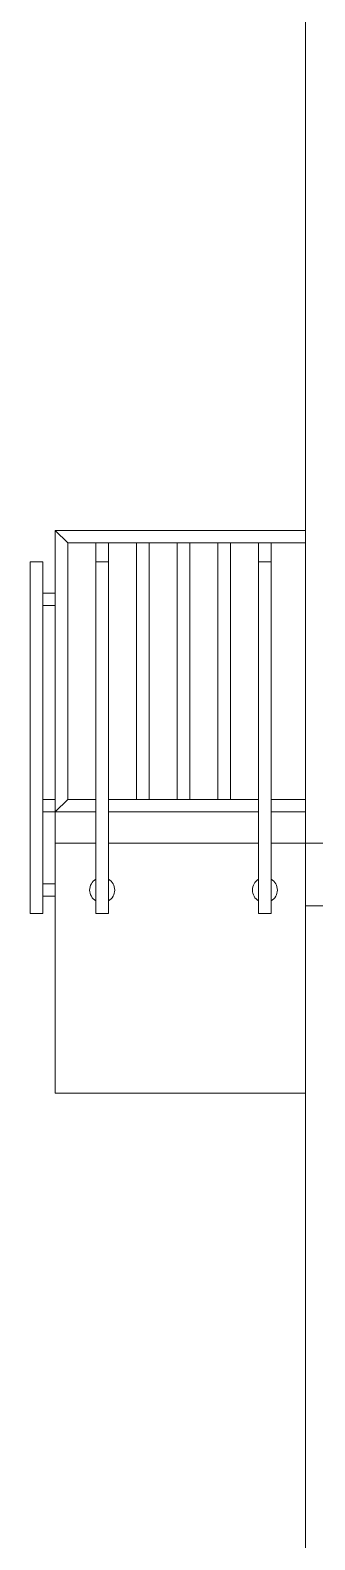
# Model space of a CAD drawing. Header units: millimetres. Extents: x 485872 to 486142, y -52344 to -52207.
# Drawn here: x 485932.43 to 485933.34, y -52329.605 to -52324.777 of the extents above; entities that cross this region are included whole.
import ezdxf

# ---------------------------------------------------------------- set-up
doc = ezdxf.new("R2010")
doc.units = ezdxf.units.MM
doc.header["$LTSCALE"] = 15

msp = doc.modelspace()

# ---------------------------------------------------------------- linework, layer by layer
at = {"linetype": 'Continuous', "lineweight": 13}
for points in [[(485933.3102, -52327.3766), (485933.3102, -52324.0766)], [(485945.9102, -52327.3766), (485933.3102, -52327.3766)], [(485933.3102, -52327.5766), (485945.9102, -52327.5766)], [(485933.3102, -52330.8766), (485933.3102, -52327.5766)]]:
    msp.add_lwpolyline(points, dxfattribs=at)
at = {"linetype": 'Continuous', "lineweight": 5}
for points in [[(485932.5102, -52326.3766), (485933.3102, -52326.3766)], [(485932.5102, -52326.3766), (485932.5102, -52327.3766)], [(485932.5102, -52326.3766), (485932.5502, -52326.4166)], [(485932.5502, -52326.4166), (485933.3102, -52326.4166)], [(485932.5502, -52326.4166), (485932.5502, -52327.2366)], [(485932.6402, -52326.4166), (485932.6402, -52327.3766)], [(485932.6802, -52326.4166), (485932.6802, -52327.3766)], [(485932.7702, -52326.4166), (485932.7702, -52327.2366)], [(485932.8102, -52326.4166), (485932.8102, -52327.2366)], [(485932.9002, -52326.4166), (485932.9002, -52327.2366)], [(485932.9402, -52326.4166), (485932.9402, -52327.2366)], [(485933.0302, -52326.4166), (485933.0302, -52327.2366)], [(485933.0702, -52326.4166), (485933.0702, -52327.2366)], [(485933.1602, -52326.4166), (485933.1602, -52327.2366)], [(485933.2002, -52326.4166), (485933.2002, -52327.2366)], [(485932.4302, -52326.4766), (485932.4702, -52326.4766)], [(485932.6402, -52327.6016), (485932.6402, -52326.4766)], [(485932.6402, -52326.4766), (485932.6802, -52326.4766)], [(485932.6802, -52327.6016), (485932.6802, -52326.4766)], [(485933.1602, -52327.6016), (485933.1602, -52326.4766)], [(485933.1602, -52326.4766), (485933.2002, -52326.4766)], [(485933.2002, -52327.6016), (485933.2002, -52326.4766)], [(485932.4702, -52326.5766), (485932.5102, -52326.5766)], [(485932.4702, -52326.6166), (485932.5102, -52326.6166)], [(485932.5102, -52327.2366), (485932.4702, -52327.2366)], [(485932.5102, -52327.2766), (485932.5502, -52327.2366)], [(485932.5502, -52327.2366), (485932.6402, -52327.2366)], [(485932.6802, -52327.2366), (485933.1602, -52327.2366)], [(485933.2002, -52327.2366), (485933.3102, -52327.2366)], [(485932.5102, -52327.2766), (485932.4702, -52327.2766)], [(485932.5102, -52327.2766), (485932.6402, -52327.2766)], [(485932.6802, -52327.2766), (485933.1602, -52327.2766)], [(485933.2002, -52327.2766), (485933.3102, -52327.2766)], [(485932.5102, -52327.3766), (485932.5102, -52328.1766), (485933.3102, -52328.1766)], [(485932.6402, -52327.3766), (485932.5102, -52327.3766)], [(485933.1602, -52327.3766), (485932.6802, -52327.3766)], [(485933.3102, -52327.3766), (485933.2002, -52327.3766)], [(485933.3102, -52327.3766), (485933.3102, -52327.3766), (485933.3102, -52327.5766)], [(485932.5102, -52327.5066), (485932.4702, -52327.5066)], [(485932.5102, -52327.5466), (485932.4702, -52327.5466)], [(485932.4302, -52327.6016), (485932.4702, -52327.6016)], [(485932.6402, -52327.6016), (485932.6802, -52327.6016)], [(485933.1602, -52327.6016), (485933.2002, -52327.6016)]]:
    msp.add_lwpolyline(points, dxfattribs=at)
msp.add_lwpolyline([(485932.4302, -52326.4766), (485932.4702, -52326.4766), (485932.4702, -52327.6016), (485932.4302, -52327.6016)], close=True, dxfattribs=at)
for centre, start, end in [((485932.6602, -52327.5266), 120, 240), ((485932.6602, -52327.5266), 300, 60), ((485933.1802, -52327.5266), 120, 240), ((485933.1802, -52327.5266), 300, 60)]:
    msp.add_arc(centre, 0.04, start, end, dxfattribs=at)

doc.saveas('drawing.dxf')
